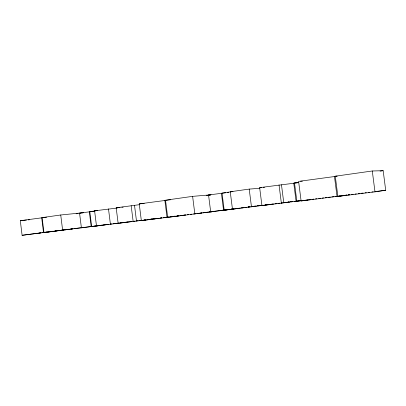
<?xml version="1.0" encoding="UTF-8"?>
<svg xmlns="http://www.w3.org/2000/svg" width="406" height="406" viewBox="0 0 406 406"><rect width="100%" height="100%" fill="white"/><g stroke="black" fill="none" stroke-linecap="round" stroke-linejoin="round"><path stroke-width="0.61" d="M374.982 191.85L385.7 190.262L383.173 170.703L372.287 170.987L335.275 176.214L337.873 196.418L374.982 191.85L372.287 170.987M337.873 196.418L346.876 195.124M348.678 194.865L349.876 194.692M353.19 194.271L351.545 194.474M336.889 176.219L298.603 181.396L301.105 200.945L344.273 195.484M345.481 195.311L347.282 195.047M69.665 229.223L22.107 235.297L20.3 220.697L46.624 217.174M83.672 212.673L60.733 214.987L42.122 217.616L43.985 232.608L92.228 226.37M179.386 215.799L141.339 220.62L139.238 203.898L170.469 199.747M210.881 194.814L192.617 196.362L165.516 200.188L167.683 217.372L213.627 211.485M99.988 225.543L96.496 226.005L94.598 210.826L117.39 208.014M142.607 220.285L118.136 223.341L116.187 207.791L139.405 204.685M235.196 208.872L232.471 209.242L230.248 191.764L249.208 189.1L259.997 188.277M303.561 200.32L261.936 205.609L259.647 187.633L297.517 182.771M94.862 211.166L79.561 213.084L81.398 227.837L105.905 224.685L103.418 224.99M230.248 191.764L232.993 191.546L222.026 193.083L224.203 210.227L233.8 208.923L210.689 211.891L208.547 194.976L225.65 192.789M304.13 200.371L296.847 201.269L294.497 182.913L298.735 182.319M312.62 199.316L313.823 199.143M301.105 200.945L311.133 199.534M312.387 199.361L313.64 199.184M76.12 213.739L77.582 213.551M78.794 213.378L80.616 213.125M81.601 212.972L83.651 212.698M206.426 195.494L208.248 195.24M209.019 195.113L210.887 194.85M380.052 171.139L383.173 170.703M265.057 204.964L266.26 204.802M268.072 204.553L269.274 204.391M224.203 210.227L263.418 205.263M261.936 205.609L270.487 204.431M271.705 204.264L273.537 204.015M287.737 202.163L288.94 201.995M290.747 201.746L291.95 201.579M287.829 202.163L289.026 201.995M290.828 201.746L292.031 201.579M210.689 211.891L214.622 211.359L203.01 212.8M234.998 208.76L236.196 208.598M241.524 207.892L243.326 207.644M245.016 207.405L246.335 207.238M248.03 206.999L249.34 206.827M261.987 205.38L263.195 205.213M265.006 204.964L266.214 204.802M268.026 204.553L269.234 204.385M141.339 220.62L156.254 218.621M157.33 218.474L159.365 218.21M160.355 218.068L161.852 217.875M177.026 215.972L178.234 215.809M180.574 215.632L182.461 215.388M183.654 215.221L185.542 214.972M200.61 213.089L201.843 212.922M203.076 212.759L207.395 212.176M218.758 210.719L220.549 210.475L209.247 211.927M221.742 210.313L223.539 210.069M225.33 209.826L226.528 209.669M228.319 209.425L229.512 209.263M94.598 210.826L97.521 210.541L89.807 211.648L91.67 226.568L131.955 221.503M133.209 221.336L135.096 221.087M147.388 219.682L149.317 219.428M150.565 219.26L152.433 219.012M153.828 218.824L155.549 218.595M22.107 235.297L37.915 233.222M38.925 233.09L40.798 232.846M43.975 232.399L42.046 232.684L53.927 231.242M45.188 232.242L47.01 231.999M48.223 231.841L50.045 231.603M51.866 231.364L53.079 231.202M54.901 230.963L56.114 230.806M55.104 231.085L56.967 230.847M58.154 230.684L60.382 230.4M61.9 230.212L63.772 229.969M65.021 229.801L66.899 229.557M68.147 229.39L69.396 229.228M70.644 229.06L72.522 228.817M74.394 228.568L75.643 228.405M70.913 229.06L72.796 228.811M231.344 209.029L232.577 208.877M247.975 206.974L249.208 206.821M254.247 206.197L255.491 206.045M257.353 205.817L258.597 205.659M260.459 205.431L262.317 205.203M290.666 201.696L291.894 201.543M61.616 230.126L62.839 229.974M64.671 229.75L65.894 229.598M67.726 229.37L68.949 229.223M70.786 228.994L72.618 228.766M73.841 228.619L81.916 227.685M93.471 226.218L99.069 225.528M100.312 225.376L102.175 225.142M106.372 224.625L108.854 224.32M110.092 224.168L111.954 223.934M113.193 223.782L118.77 223.097M120.009 222.94L121.871 222.711M123.109 222.559L128.068 221.945M136.345 220.925L138.213 220.697M139.461 220.539L141.948 220.235M143.82 220.001L145.064 219.849M150.667 219.159L151.915 219.001M153.783 218.773L155.026 218.621M160.532 217.941L161.786 217.783M163.659 217.555L164.912 217.398M166.785 217.169L168.038 217.012M173.661 216.317L174.91 216.165M221.788 210.374L227.431 209.679M228.563 209.506L230.567 209.293M231.628 209.126L233.704 208.907M235.302 208.674L237.434 208.445M238.368 208.293L240.525 208.065M241.56 207.902L243.62 207.679M244.859 207.527L246.711 207.299M248.365 207.06L250.426 206.842M251.461 206.679L256.612 206.075M257.653 205.913L263.418 205.238M265.098 204.994L266.326 204.842M268.163 204.614L270.005 204.385M271.228 204.238L273.071 204.01M274.908 203.782L276.623 203.604M277.877 203.452L279.815 203.178M281.008 203.066L282.886 202.833M284.109 202.645L286.641 202.371M287.895 202.213L289.772 201.985M291.026 201.792L292.904 201.594M294.147 201.406L296.035 201.209M297.273 201.021L302.922 200.361M42.153 232.638L43.97 232.415M163.719 217.646L165.582 217.413M166.83 217.261L169.018 216.987M170.261 216.834L172.428 216.571M173.372 216.449L175.539 216.185M177.402 215.956L178.65 215.804M180.513 215.571L181.761 215.419M183.624 215.19L185.491 214.957M187.389 214.723L188.638 214.571M190.51 214.338L191.764 214.185M193.637 213.952L195.509 213.723M196.763 213.566L201.828 212.937M315.518 198.92L316.868 198.747M318.705 198.519L320.542 198.295M322.197 198.092L323.607 197.915M325.236 197.722L327.058 197.494M328.51 197.311L330.347 197.083M331.89 196.9L333.732 196.671M334.96 196.519L336.802 196.296M338.645 196.068L339.873 195.915M342.329 195.611L343.557 195.464M345.394 195.235L346.622 195.083M355.067 194.043L356.316 193.885M358.193 193.657L360.066 193.423M361.32 193.271L363.192 193.038M365.07 192.804L366.319 192.652M368.196 192.419L369.445 192.266M371.947 191.957L373.195 191.805M375.073 191.571L376.321 191.419M377.575 191.262L385.7 190.262M59.398 230.527L60.54 230.385M61.687 230.243L63.402 230.029M38.524 233.145L40.991 232.841M143.831 220.138L145.668 219.91M147.439 219.692L149.296 219.463M150.53 219.311L153.001 219.007M154.239 218.854L156.092 218.626M305.342 200.219L307.768 199.919M308.981 199.772L310.803 199.549M20.3 220.697L26.4 220.067M28.227 219.879L29.45 219.753M76.369 213.769L77.587 213.647M116.187 207.791L119.973 207.43M121.866 207.248L123.13 207.126M139.238 203.898L144.231 203.442M208.547 194.976L210.805 194.784M227.461 192.637L228.669 192.54M259.647 187.633L261.494 187.496M263.337 187.359L264.57 187.267M294.497 182.913L297.628 182.705M300.501 181.279L302.399 181.162M335.275 176.214L337.097 176.133M334.453 176.331L337.046 196.519M293.751 183.015L296.101 201.361M281.465 184.74L283.784 202.878M279.034 184.908L281.373 203.213M249.208 189.1L251.476 206.898M221.402 193.17L223.574 210.303M192.617 196.362L194.85 214.028M164.856 200.28L167.023 217.454M134.523 205.37L136.492 221.042M131.168 205.69L133.153 221.488M108.493 208.877L110.422 224.29M89.32 211.714L91.183 226.629M60.733 214.987L62.641 230.309M41.671 217.677L43.533 232.663M349.693 194.702L348.49 194.875L349.693 194.702"/></g></svg>
